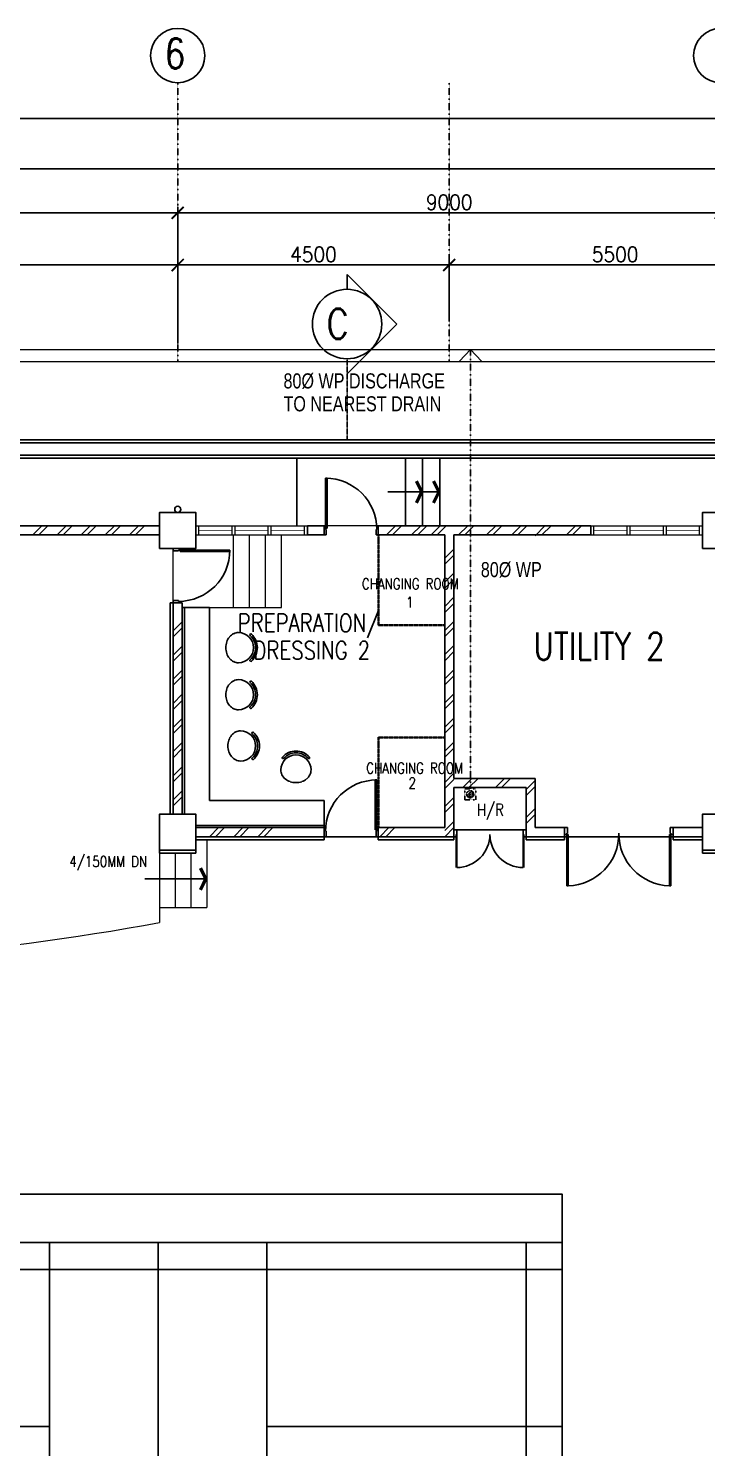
# Model space of a CAD drawing. Header units: inches. Extents: x 3 to 80340, y 5 to 56379.
# Drawn here: x 40060 to 51301, y 31995 to 55515 of the extents above; entities that cross this region are included whole.
import ezdxf

# ---------------------------------------------------------------- set-up
doc = ezdxf.new("R2010")
doc.units = ezdxf.units.IN
doc.header["$MEASUREMENT"] = 0
for name, pattern in [('CENTER', [2, 1.25, -0.25, 0.25, -0.25]), ('DASHDOT', [1, 0.5, -0.25, 0, -0.25]), ('HIDDEN', [0.375, 0.25, -0.125])]:
    doc.linetypes.add(name, pattern=pattern)
doc.layers.get('DEFPOINTS').update_dxf_attribs({"color": 8})
for name, color, linetype in [('-WP', 50, 'Continuous'), ('COL', 8, 'Continuous'), ('Dimension', 8, 'Continuous'), ('DR', 8, 'Continuous'), ('FURN', 8, 'Continuous'), ('FURN1', 7, 'Continuous'), ('GAME', 8, 'Continuous'), ('GRID', 8, 'DASHDOT'), ('LINE', 8, 'Continuous'), ('R25', 8, 'Continuous'), ('ROOF', 8, 'Continuous'), ('SO', 7, 'Continuous'), ('TEXT', 8, 'Continuous'), ('WALL', 8, 'Continuous'), ('WIN', 8, 'Continuous')]:
    doc.layers.add(name, color=color, linetype=linetype)
doc.layers.add('area', color=8, linetype='Continuous', lineweight=20)
doc.layers.add('glass clad', color=8, linetype='Continuous', lineweight=15)
doc.styles.add('E', font='ROMANS.SHX', dxfattribs={"width": 0.9})
doc.styles.add('ROMANS', font='swissk.ttf')
doc.dimstyles.new('LEADER', dxfattribs={"dimscale": 100, "dimtxt": 2, "dimasz": 2, "dimexe": 1, "dimexo": 1, "dimgap": 0.5, "dimtad": 0, "dimdec": 0, "dimzin": 0, "dimdsep": 46, "dimtxsty": 'ROMANS', "dimcen": 0, "dimdle": 1, "dimclrd": 1, "dimclre": 255, "dimadec": 0, "dimazin": 0, "dimtfac": 1, "dimtdec": 0, "dimtofl": 0, "dimtmove": 2, "dimatfit": 3, "dimfxl": 0, "dimtolj": 1, "dimtzin": 0, "dimarcsym": 0})

# ---------------------------------------------------------------- blocks, each defined once
blk = doc.blocks.new('D1800')
at = {"layer": 'R25'}
for p, q in [((37, 115), (37, 965)), ((62, 115), (62, 965)), ((1738, 115), (1738, 965)), ((1763, 115), (1763, 965)), ((0, 115), (37, 115)), ((62, 115), (37, 115)), ((37, 115), (37, 90)), ((37, 90), (50, 90)), ((50, 90), (50, 0)), ((1738, 115), (1763, 115)), ((1750, 90), (1750, 0)), ((1763, 90), (1750, 90)), ((1800, 115), (1763, 115)), ((1763, 115), (1763, 90))]:
    blk.add_line(p, q, dxfattribs=at)
for centre, start, end in [((35, 100), 359.3259, 88.2263), ((1765, 100), 91.7737, 180.6741)]:
    blk.add_arc(centre, 865, start, end, dxfattribs=at)
at = {"layer": 'WIN'}
for p, q in [((62, 965), (37, 965)), ((1738, 965), (1763, 965)), ((50, 0), (0, 0)), ((1750, 0), (1800, 0))]:
    blk.add_line(p, q, dxfattribs=at)
blk = doc.blocks.new('_ArchTick')
at = {"color": 0, "linetype": 'ByBlock', "const_width": 0.15}
blk.add_lwpolyline([(-0.5, -0.5), (0.5, 0.5)], dxfattribs=at)
blk = doc.blocks.new('*D84')
at = {"layer": 'DEFPOINTS', "color": 0}
for p in [(59185, 53189), (10535, 51698), (59185, 51698)]:
    blk.add_point(p, dxfattribs=at)
at = {"layer": 'Dimension', "color": 7, "lineweight": -2}
for p, q in [((10435, 53189), (59285, 53189)), ((10535, 51798), (10535, 53289)), ((59185, 51798), (59185, 53289))]:
    blk.add_line(p, q, dxfattribs=at)
at = {"layer": 'Dimension', "color": 7, "lineweight": -2, "xscale": 200, "yscale": 200, "zscale": 200, "rotation": 180}
blk.add_blockref('_ArchTick', (10535, 53189), dxfattribs=at)
at = {"layer": 'Dimension', "color": 7, "lineweight": -2, "xscale": 200, "yscale": 200, "zscale": 200}
blk.add_blockref('_ArchTick', (59185, 53189), dxfattribs=at)
at = {"layer": 'Dimension', "color": 7, "insert": (34860, 53364), "char_height": 250, "attachment_point": 5, "style": 'E'}
blk.add_mtext('\\A1;48650', dxfattribs=at)
blk = doc.blocks.new('*D88')
at = {"layer": 'DEFPOINTS', "color": 0}
for p in [(42535, 52459), (33535, 51558), (42535, 51558)]:
    blk.add_point(p, dxfattribs=at)
at = {"layer": 'Dimension', "color": 7, "lineweight": -2}
for p, q in [((33435, 52459), (42635, 52459)), ((33535, 51658), (33535, 52559)), ((42535, 51658), (42535, 52559))]:
    blk.add_line(p, q, dxfattribs=at)
at = {"layer": 'Dimension', "color": 7, "lineweight": -2, "xscale": 200, "yscale": 200, "zscale": 200, "rotation": 180}
blk.add_blockref('_ArchTick', (33535, 52459), dxfattribs=at)
at = {"layer": 'Dimension', "color": 7, "lineweight": -2, "xscale": 200, "yscale": 200, "zscale": 200}
blk.add_blockref('_ArchTick', (42535, 52459), dxfattribs=at)
at = {"layer": 'Dimension', "color": 7, "insert": (38035, 52634), "char_height": 250, "attachment_point": 5, "style": 'E'}
blk.add_mtext('\\A1;9000', dxfattribs=at)
blk = doc.blocks.new('*D89')
at = {"layer": 'DEFPOINTS', "color": 0}
for p in [(51535, 52459), (42535, 51558), (51535, 51558)]:
    blk.add_point(p, dxfattribs=at)
at = {"layer": 'Dimension', "color": 7, "lineweight": -2}
for p, q in [((42435, 52459), (51635, 52459)), ((42535, 51658), (42535, 52559)), ((51535, 51658), (51535, 52559))]:
    blk.add_line(p, q, dxfattribs=at)
at = {"layer": 'Dimension', "color": 7, "lineweight": -2, "xscale": 200, "yscale": 200, "zscale": 200, "rotation": 180}
blk.add_blockref('_ArchTick', (42535, 52459), dxfattribs=at)
at = {"layer": 'Dimension', "color": 7, "lineweight": -2, "xscale": 200, "yscale": 200, "zscale": 200}
blk.add_blockref('_ArchTick', (51535, 52459), dxfattribs=at)
at = {"layer": 'Dimension', "color": 7, "insert": (47035, 52634), "char_height": 250, "attachment_point": 5, "style": 'E'}
blk.add_mtext('\\A1;9000', dxfattribs=at)
blk = doc.blocks.new('DR900')
at = {"layer": 'DR'}
for p, q in [((25, 940), (50, 940)), ((25, 115), (25, 940)), ((50, 115), (50, 940)), ((0, 115), (25, 115)), ((0, 0), (38, 0)), ((50, 115), (25, 115)), ((25, 115), (25, 90)), ((25, 90), (38, 90)), ((38, 90), (38, 0)), ((862, 90), (875, 90)), ((862, 90), (862, 0)), ((862, 0), (900, 0)), ((875, 115), (900, 115)), ((875, 115), (875, 90))]:
    blk.add_line(p, q, dxfattribs=at)
blk.add_arc((25, 90), 850, 0, 90, dxfattribs=at)
blk = doc.blocks.new('D1200-1')
at = {"layer": 'DR'}
for p, q in [((0, 0), (0, -50)), ((0, -50), (77, -50)), ((77, -38), (115, -38)), ((77, -38), (77, -50)), ((77, -38), (627, -38)), ((77, -50), (627, -50)), ((115, 0), (115, -38)), ((0, -1200), (0, -1150)), ((0, -1150), (77, -1150)), ((77, -1150), (627, -1150)), ((77, -1162), (77, -1150)), ((77, -1162), (627, -1162)), ((77, -1162), (115, -1162)), ((115, -1200), (115, -1162))]:
    blk.add_line(p, q, dxfattribs=at)
for centre, start, end in [((77, -50), 270, 0), ((77, -1150), 0, 90)]:
    blk.add_arc(centre, 550, start, end, dxfattribs=at)
blk = doc.blocks.new('*D97')
at = {"layer": 'DEFPOINTS', "color": 0}
for p in [(52535, 51594), (47035, 50557), (52535, 50557)]:
    blk.add_point(p, dxfattribs=at)
at = {"layer": 'Dimension', "color": 7, "lineweight": -2}
for p, q in [((46935, 51594), (52635, 51594)), ((47035, 50657), (47035, 51694)), ((52535, 50657), (52535, 51694))]:
    blk.add_line(p, q, dxfattribs=at)
at = {"layer": 'Dimension', "color": 7, "lineweight": -2, "xscale": 200, "yscale": 200, "zscale": 200, "rotation": 180}
blk.add_blockref('_ArchTick', (47035, 51594), dxfattribs=at)
at = {"layer": 'Dimension', "color": 7, "lineweight": -2, "xscale": 200, "yscale": 200, "zscale": 200}
blk.add_blockref('_ArchTick', (52535, 51594), dxfattribs=at)
at = {"layer": 'Dimension', "color": 7, "insert": (49785, 51769), "char_height": 250, "attachment_point": 5, "style": 'E'}
blk.add_mtext('\\A1;5500', dxfattribs=at)
blk = doc.blocks.new('*D98')
at = {"layer": 'DEFPOINTS', "color": 0}
for p in [(42535, 51594), (42535, 50557), (47035, 50557)]:
    blk.add_point(p, dxfattribs=at)
at = {"layer": 'Dimension', "color": 7, "lineweight": -2}
for p, q in [((47135, 51594), (42435, 51594)), ((42535, 50657), (42535, 51694)), ((47035, 50657), (47035, 51694))]:
    blk.add_line(p, q, dxfattribs=at)
at = {"layer": 'Dimension', "color": 7, "lineweight": -2, "xscale": 200, "yscale": 200, "zscale": 200}
for p, rotation in [((42535, 51594), 179.9999999969644), ((47035, 51594), 359.9999999969644)]:
    blk.add_blockref('_ArchTick', p, dxfattribs=dict(at, rotation=rotation))
at = {"layer": 'Dimension', "color": 7, "insert": (44785, 51769), "char_height": 250, "attachment_point": 5, "rotation": 360, "style": 'E'}
blk.add_mtext('\\A1;4500', dxfattribs=at)
blk = doc.blocks.new('*D101')
at = {"layer": 'DEFPOINTS', "color": 0}
for p in [(65135, 54023), (4035, 49453), (65135, 49453)]:
    blk.add_point(p, dxfattribs=at)
at = {"layer": 'Dimension', "color": 7, "lineweight": -2}
for p, q in [((4035, 49553), (4035, 54123)), ((65135, 49553), (65135, 54123)), ((3935, 54023), (65235, 54023))]:
    blk.add_line(p, q, dxfattribs=at)
at = {"layer": 'Dimension', "color": 7, "lineweight": -2, "xscale": 200, "yscale": 200, "zscale": 200, "rotation": 180}
blk.add_blockref('_ArchTick', (4035, 54023), dxfattribs=at)
at = {"layer": 'Dimension', "color": 7, "lineweight": -2, "xscale": 200, "yscale": 200, "zscale": 200}
blk.add_blockref('_ArchTick', (65135, 54023), dxfattribs=at)
at = {"layer": 'Dimension', "color": 7, "insert": (34585, 54198), "char_height": 250, "attachment_point": 5, "style": 'E'}
blk.add_mtext('\\A1;61100', dxfattribs=at)
blk = doc.blocks.new('*D102')
at = {"layer": 'DEFPOINTS', "color": 0}
for p in [(42535, 51594), (24535, 50195), (42535, 50195)]:
    blk.add_point(p, dxfattribs=at)
at = {"layer": 'Dimension', "color": 7, "lineweight": -2}
for p, q in [((24435, 51594), (42635, 51594)), ((24535, 50295), (24535, 51694)), ((42535, 50295), (42535, 51694))]:
    blk.add_line(p, q, dxfattribs=at)
at = {"layer": 'Dimension', "color": 7, "lineweight": -2, "xscale": 200, "yscale": 200, "zscale": 200, "rotation": 180}
blk.add_blockref('_ArchTick', (24535, 51594), dxfattribs=at)
at = {"layer": 'Dimension', "color": 7, "lineweight": -2, "xscale": 200, "yscale": 200, "zscale": 200}
blk.add_blockref('_ArchTick', (42535, 51594), dxfattribs=at)
at = {"layer": 'Dimension', "color": 7, "insert": (33535, 51769), "char_height": 250, "attachment_point": 5, "style": 'E'}
blk.add_mtext('\\A1;18000', dxfattribs=at)
blk = doc.blocks.new('BC')
at = {"layer": 'GAME', "color": 124}
for p, q in [((0, -13400), (0, 0)), ((6100, 0), (0, 0)), ((450, -13400), (450, 0)), ((3050, 0), (3050, -4900)), ((5650, -13400), (5650, 0)), ((6100, -13400), (6100, 0)), ((6100, -600), (0, -600)), ((6100, -4900), (0, -4900)), ((6100, -6700), (0, -6700)), ((6100, -8500), (0, -8500)), ((3050, -13400), (3050, -8500)), ((6100, -12800), (0, -12800)), ((6100, -13400), (0, -13400))]:
    blk.add_line(p, q, dxfattribs=at)
blk = doc.blocks.new('S2')
at = {"layer": 'FURN1'}
for centre, radius, start, end in [((-314, 75), 175, 90, 116.3827), ((-314, 0), 250, 270, 90), ((-225, 0), 299, 160.9198, 180), ((-225, 0), 299, 180, 199.0802), ((-269, 15), 252, 140.136, 160.9198), ((-297, 39), 216, 116.3827, 140.136), ((-110, 212), 15, 48.1599, 228.1599), ((-300, 0), 270, 311.8401, 48.1599), ((-300, 0), 300, 311.8401, 48.1599), ((-269, -15), 252, 199.0802, 219.864), ((-297, -39), 216, 219.864, 243.6173), ((-314, -75), 175, 243.6173, 270), ((-110, -212), 15, 131.8401, 311.8401)]:
    blk.add_arc(centre, radius, start, end, dxfattribs=at)
blk = doc.blocks.new('CHAIR10')
at = {"layer": 'SO'}
blk.add_blockref('S2', (-218, 697), dxfattribs=at)

msp = doc.modelspace()

# ---------------------------------------------------------------- linework, layer by layer
at = {"layer": '-WP'}
for q in [(47204.7, 50002.2), (47568.3, 50002.2)]:
    msp.add_line((47386.5, 50194.7), q, dxfattribs=at)
at = {"layer": '-WP', "linetype": 'DASHDOT'}
for p, q in [((47386.5, 42910.6), (47386.5, 50194.7)), ((47296.5, 42730.6), (47296.5, 42910.6)), ((47296.5, 42910.6), (47476.5, 42910.6)), ((47327.2, 42801.5), (47404.4, 42878.7)), ((47340.3, 42780.7), (47425.2, 42865.6)), ((47360.5, 42767), (47438.9, 42845.3)), ((47390.4, 42762.9), (47443, 42815.5)), ((47476.5, 42730.6), (47476.5, 42910.6)), ((47296.5, 42730.6), (47476.5, 42730.6))]:
    msp.add_line(p, q, dxfattribs=at)
msp.add_circle((47383.4, 42822.5), 60, dxfattribs=at)
at = {"color": 8}
for p, q in [((44509.7, 47269.6), (44509.7, 48394.6)), ((46309.7, 47269.6), (46309.7, 48394.6)), ((46594.7, 47269.6), (46594.7, 48394.6)), ((46879.7, 47269.6), (46879.7, 48394.6)), ((46566.8, 47832.1), (46480.5, 48006.8)), ((46594.7, 47832.1), (46502.9, 48017.9)), ((46851.8, 47832.1), (46765.5, 48006.8)), ((46879.7, 47832.1), (46787.9, 48017.9)), ((46016.3, 47832.1), (46594.7, 47832.1)), ((46301.3, 47832.1), (46879.7, 47832.1)), ((46566.8, 47832.1), (46480.5, 47657.5)), ((46594.7, 47832.1), (46502.9, 47646.4)), ((46851.8, 47832.1), (46765.5, 47657.5)), ((46879.7, 47832.1), (46787.9, 47646.4)), ((42409.7, 45994.6), (42409.7, 42494.6)), ((42459.7, 45994.6), (42409.7, 45994.6)), ((44959.7, 42119.6), (44959.7, 42069.6)), ((44959.7, 42119.6), (45859.7, 42119.6)), ((45859.7, 42119.6), (45859.7, 42069.6)), ((47109.3, 42119.6), (47109.3, 42069.6)), ((48309.3, 42234.6), (47109.7, 42234.6)), ((48309.7, 42119.6), (48309.7, 42069.6)), ((48947, 42119.6), (48947, 42069.6)), ((48947, 42119.6), (50747, 42119.6)), ((50747, 42119.6), (50747, 42069.6)), ((42234.7, 41894.6), (42234.7, 41844.6)), ((42834.7, 42069.6), (44959.7, 42069.6)), ((42834.7, 41894.6), (42834.7, 41844.6)), ((45859.7, 42069.6), (47109.3, 42069.6)), ((48309.7, 42069.6), (48947, 42069.6)), ((50747, 42069.6), (51234.7, 42069.6)), ((51234.7, 41894.6), (51234.7, 41844.6)), ((42234.7, 41844.6), (42834.7, 41844.6)), ((51234.7, 41844.6), (51834.7, 41844.6)), ((41987.9, 41419.6), (43014.9, 41419.6)), ((42987, 41419.6), (42900.7, 41594.3)), ((42987, 41419.6), (42900.7, 41245)), ((43014.9, 41419.6), (42923.1, 41605.4)), ((43014.9, 41419.6), (42923.1, 41233.9))]:
    msp.add_line(p, q, dxfattribs=at)
msp.add_lwpolyline([(42234.7, 41894.6), (42834.7, 41894.6), (42834.7, 42494.6), (42234.7, 42494.6)], close=True, dxfattribs=at)
at = {"layer": 'area', "color": 8}
for p, q in [((7035, 50194.6), (61634.9, 50194.6)), ((7035, 49994.6), (61634.9, 49994.6)), ((43459.7, 45919.6), (43459.7, 47119.6)), ((43724.7, 45919.6), (43724.7, 47119.6)), ((43989.7, 45919.6), (43989.7, 47119.6)), ((44254.7, 45919.6), (44254.7, 47119.6)), ((45859.7, 47269.6), (44959.7, 47269.6)), ((42459.7, 46032.6), (42459.7, 46856.6)), ((42609.7, 45919.6), (44254.7, 45919.6)), ((42234.9, 41894.6), (42234.9, 40694.6)), ((43014.9, 42069.6), (43014.9, 40944.6)), ((42494.9, 41844.6), (42494.9, 40944.6)), ((42754.9, 41844.6), (42754.9, 40944.6)), ((42234.9, 40944.6), (43014.9, 40944.6))]:
    msp.add_line(p, q, dxfattribs=at)
msp.add_arc((33534.8, 89140.7), 49221.1, 259.81892, 280.18086, dxfattribs=at)
at = {"layer": 'COL', "color": 8}
for points in [[(42234.7, 46894.6), (42834.7, 46894.6), (42834.7, 47494.6), (42234.7, 47494.6)], [(51234.7, 46894.6), (51834.7, 46894.6), (51834.7, 47494.6), (51234.7, 47494.6)], [(51234.7, 41894.6), (51834.7, 41894.6), (51834.7, 42494.6), (51234.7, 42494.6)]]:
    msp.add_lwpolyline(points, close=True, dxfattribs=at)
at = {"layer": 'DR', "color": 8}
for p, q in [((53434.7, 48694.6), (13334.7, 48694.6)), ((53484.7, 48644.6), (13384.7, 48644.6)), ((53484.7, 48444.6), (13584.7, 48444.6)), ((53434.7, 48394.6), (13634.7, 48394.6)), ((40284.7, 47269.6), (40134.7, 47119.6)), ((40384.7, 47269.6), (40234.7, 47119.6)), ((40684.7, 47269.6), (40534.7, 47119.6)), ((40784.7, 47269.6), (40634.7, 47119.6)), ((41084.7, 47269.6), (40934.7, 47119.6)), ((41184.7, 47269.6), (41034.7, 47119.6)), ((41484.7, 47269.6), (41334.7, 47119.6)), ((41584.7, 47269.6), (41434.7, 47119.6)), ((41884.7, 47269.6), (41734.7, 47119.6)), ((41984.7, 47269.6), (41834.7, 47119.6)), ((46143, 47269.6), (45993, 47119.6)), ((46243, 47269.6), (46093, 47119.6)), ((46562.3, 47269.6), (46412.3, 47119.6)), ((46662.3, 47269.6), (46512.3, 47119.6)), ((46884.8, 47269.6), (46734.8, 47119.6)), ((46984.8, 47269.6), (46834.8, 47119.6)), ((47341.4, 47269.6), (47191.4, 47119.6)), ((47441.4, 47269.6), (47291.4, 47119.6)), ((47805.7, 47269.6), (47655.7, 47119.6)), ((47905.7, 47269.6), (47755.7, 47119.6)), ((48222.6, 47269.6), (48072.6, 47119.6)), ((48322.6, 47269.6), (48172.6, 47119.6)), ((48622.6, 47269.6), (48459.7, 47106.7)), ((48722.6, 47269.6), (48572.6, 47119.6)), ((49129.8, 47269.6), (48979.8, 47119.6)), ((49229.8, 47269.6), (49079.8, 47119.6)), ((47109.7, 46886.4), (46959.7, 46736.4)), ((47109.7, 46786.4), (46959.7, 46636.4)), ((47109.7, 46486.4), (46959.7, 46336.4)), ((47109.7, 46386.4), (46959.7, 46236.4)), ((47109.7, 46086.4), (46959.7, 45936.4)), ((47109.7, 45986.4), (46959.7, 45836.4)), ((42609.7, 45678.9), (42459.7, 45528.9)), ((47109.7, 45686.4), (46959.7, 45536.4)), ((42609.7, 45578.9), (42459.7, 45428.9)), ((47109.7, 45586.4), (46959.7, 45436.4)), ((42609.7, 45278.9), (42459.7, 45128.9)), ((42609.7, 45178.9), (42459.7, 45028.9)), ((47109.7, 45286.4), (46959.7, 45136.4)), ((47109.7, 45186.4), (46959.7, 45036.4)), ((42609.7, 44878.9), (42459.7, 44728.9)), ((42609.7, 44778.9), (42459.7, 44628.9)), ((47109.7, 44886.4), (46959.7, 44736.4)), ((47109.7, 44786.4), (46959.7, 44636.4)), ((42609.7, 44478.9), (42459.7, 44328.9)), ((47109.7, 44486.4), (46959.7, 44336.4)), ((42609.7, 44378.9), (42459.7, 44228.9)), ((47109.7, 44386.4), (46959.7, 44236.4)), ((42609.7, 44078.9), (42459.7, 43928.9)), ((47109.7, 44086.4), (46959.7, 43936.4)), ((47109.7, 43986.4), (46959.7, 43836.4)), ((42609.7, 43978.9), (42459.7, 43828.9)), ((42609.7, 43678.9), (42459.7, 43528.9)), ((42609.7, 43578.9), (42459.7, 43428.9)), ((47109.7, 43686.4), (46959.7, 43536.4)), ((47109.7, 43586.4), (46959.7, 43436.4)), ((42609.7, 43278.9), (42459.7, 43128.9)), ((42609.7, 43178.9), (42459.7, 43028.9)), ((47109.7, 43169.6), (46959.7, 43019.6)), ((47109.7, 43069.6), (46959.7, 42919.6)), ((47412.5, 43084.6), (47262.5, 42934.6)), ((47512.5, 43084.6), (47362.5, 42934.6)), ((47949.8, 43084.6), (47799.8, 42934.6)), ((48049.8, 43084.6), (47899.8, 42934.6)), ((48459.3, 43051.1), (48309.3, 42901.1)), ((42609.7, 42878.9), (42459.7, 42728.9)), ((48459.3, 42951.1), (48309.3, 42801.1)), ((42609.7, 42778.9), (42459.7, 42628.9)), ((47109.7, 42769.6), (46959.7, 42619.6)), ((47109.7, 42669.6), (46959.7, 42519.6)), ((48459.3, 42586.4), (48309.3, 42436.4)), ((47109.7, 42369.6), (46959.7, 42219.6)), ((48459.3, 42486.4), (48309.3, 42336.4)), ((43212.6, 42269.6), (43062.6, 42119.6)), ((43312.6, 42269.6), (43162.6, 42119.6)), ((43612.6, 42269.6), (43462.6, 42119.6)), ((43712.6, 42269.6), (43562.6, 42119.6)), ((44012.6, 42269.6), (43862.6, 42119.6)), ((44112.6, 42269.6), (43962.6, 42119.6)), ((46033.4, 42269.6), (45883.4, 42119.6)), ((46133.4, 42269.6), (45983.4, 42119.6)), ((47109.7, 42269.6), (46959.7, 42119.6))]:
    msp.add_line(p, q, dxfattribs=at)
at = {"layer": 'FURN', "color": 8, "linetype": 'HIDDEN'}
for p, q in [((45859.7, 47119.6), (45859.7, 45619.6)), ((45869.7, 47119.6), (45869.7, 45619.6)), ((45859.7, 45629.6), (46959.7, 45629.6)), ((45859.7, 45619.6), (46959.7, 45619.6)), ((45859.7, 42269.6), (45859.7, 43769.6)), ((45859.7, 43769.6), (46959.7, 43769.6)), ((45859.7, 43759.6), (46959.7, 43759.6)), ((45869.7, 42269.6), (45869.7, 43769.6))]:
    msp.add_line(p, q, dxfattribs=at)
at = {"layer": 'FURN', "color": 8}
for p, q in [((43059.7, 45919.6), (42609.7, 45919.6)), ((43059.7, 42719.6), (43059.7, 45919.6)), ((44959.7, 42719.6), (43059.7, 42719.6)), ((44959.7, 42269.6), (44959.7, 42719.6))]:
    msp.add_line(p, q, dxfattribs=at)
at = {"layer": 'GAME', "color": 8, "linetype": 'Continuous'}
msp.add_lwpolyline([(20909.7, 36194.6), (48909.7, 36194.6), (48909.7, 21194.6), (20909.7, 21194.6)], close=True, dxfattribs=at)
at = {"layer": 'glass clad', "color": 8}
for p, q in [((42834.7, 47269.6), (44684.7, 47269.6)), ((42834.7, 47119.6), (44684.7, 47119.6)), ((42884.7, 47119.6), (42884.7, 47269.6)), ((43434.7, 47119.6), (43434.7, 47269.6)), ((43484.7, 47119.6), (43484.7, 47269.6)), ((44034.7, 47119.6), (44034.7, 47269.6)), ((44034.7, 47119.6), (44034.7, 47269.6)), ((44084.7, 47119.6), (44084.7, 47269.6)), ((44634.7, 47119.6), (44634.7, 47269.6)), ((49384.7, 47269.6), (51234.7, 47269.6)), ((49384.7, 47119.6), (51234.7, 47119.6)), ((49434.7, 47119.6), (49434.7, 47269.6)), ((49984.7, 47119.6), (49984.7, 47269.6)), ((50034.7, 47119.6), (50034.7, 47269.6)), ((50584.7, 47119.6), (50584.7, 47269.6)), ((50584.7, 47119.6), (50584.7, 47269.6)), ((50634.7, 47119.6), (50634.7, 47269.6)), ((51184.7, 47119.6), (51184.7, 47269.6))]:
    msp.add_line(p, q, dxfattribs=at)
at = {"layer": 'glass clad', "color": 8, "const_width": 10}
for points in [[(42884.7, 47194.6), (43434.7, 47194.6)], [(43484.7, 47194.6), (44034.7, 47194.6)], [(44084.7, 47194.6), (44634.7, 47194.6)], [(49434.7, 47194.6), (49984.7, 47194.6)], [(50034.7, 47194.6), (50584.7, 47194.6)], [(50634.7, 47194.6), (51184.7, 47194.6)]]:
    msp.add_lwpolyline(points, dxfattribs=at)
at = {"layer": 'GRID', "color": 8}
for p, q in [((42534.7, 54615.4), (42534.7, 49994.6)), ((47034.7, 54615.4), (47034.7, 49994.6))]:
    msp.add_line(p, q, dxfattribs=at)
at = {"layer": 'LINE', "color": 8, "linetype": 'CENTER'}
msp.add_line((45341.4, 50041), (45341.4, 48694.6), dxfattribs=at)
at = {"layer": 'ROOF', "color": 8}
for centre in [(42534.7, 55065.4), (51534.7, 55065.4)]:
    msp.add_circle(centre, 450, dxfattribs=at)
at = {"layer": 'TEXT', "color": 8}
for p, q in [((45341.4, 51437.9), (46165.9, 50613.4)), ((45341.4, 51437.9), (45341.4, 51191)), ((45341.4, 49788.8), (46165.9, 50613.4))]:
    msp.add_line(p, q, dxfattribs=at)
msp.add_circle((45341.4, 50616), 575, dxfattribs=at)
at = {"layer": 'WALL', "color": 8}
for p, q in [((33834.9, 47269.6), (42234.7, 47269.6)), ((33834.9, 47119.6), (42234.7, 47119.6)), ((44684.7, 47269.6), (44959.7, 47269.6)), ((44684.7, 47269.6), (44684.7, 47119.6)), ((44684.7, 47119.6), (44959.7, 47119.6)), ((44959.7, 47119.6), (44959.7, 47269.6)), ((45859.7, 47269.6), (49384.7, 47269.6)), ((45859.7, 47119.6), (45859.7, 47269.6)), ((45859.7, 47119.6), (46959.7, 47119.6)), ((46959.7, 47119.6), (46959.7, 42269.6)), ((47109.7, 47119.6), (47109.7, 43084.6)), ((47109.7, 47119.6), (49384.7, 47119.6)), ((49384.7, 47119.6), (49384.7, 47269.6)), ((42459.7, 45994.6), (42459.7, 42494.6)), ((42459.7, 45994.6), (42609.7, 45994.6)), ((42609.7, 45994.6), (42609.7, 42494.6)), ((48459.3, 43084.6), (48459.3, 42269.6)), ((47109.7, 42934.6), (47109.7, 42119.6)), ((48309.3, 42934.6), (48309.3, 42119.6)), ((42834.7, 42269.6), (44959.7, 42269.6)), ((42834.7, 42119.6), (44959.7, 42119.6)), ((44959.7, 42119.6), (44959.7, 42269.6)), ((45859.7, 42119.6), (45859.7, 42269.6)), ((45859.7, 42269.6), (46959.7, 42269.6)), ((45859.7, 42119.6), (47109.7, 42119.6)), ((48309.3, 42119.6), (48947, 42119.6)), ((48459.3, 42269.6), (48947, 42269.6)), ((48947, 42119.6), (48947, 42269.6)), ((50747, 42119.6), (50747, 42269.6)), ((50747, 42269.6), (51234.7, 42269.6)), ((50747, 42119.6), (51234.7, 42119.6))]:
    msp.add_line(p, q, dxfattribs=at)
at = {"layer": 'WALL', "color": 8, "linetype": 'ByBlock'}
for p, q in [((48459.3, 43084.6), (47109.7, 43084.6)), ((48309.3, 42934.6), (47109.7, 42934.6))]:
    msp.add_line(p, q, dxfattribs=at)
at = {"layer": 'WALL', "color": 8}
for points in [[(42609.7, 42494.6), (42609.7, 45919.6), (42647.7, 45919.6), (42647.7, 42494.6)], [(42834.7, 42307.6), (44959.7, 42307.6), (44959.7, 42269.6), (42834.7, 42269.6)]]:
    msp.add_lwpolyline(points, close=True, dxfattribs=at)
at = {"layer": 'WIN', "color": 8}
msp.add_circle((42534.7, 47544.6), 50, dxfattribs=at)

# ---------------------------------------------------------------- block references
at = {"color": 8}
msp.add_blockref('DR900', (44959.7, 47119.6), dxfattribs=at)
for name, p, rotation in [('DR900', (42459.7, 46894.6), 270), ('D1800', (50747, 42269.6), 180)]:
    msp.add_blockref(name, p, dxfattribs=dict(at, rotation=rotation))
at = {"color": 8, "xscale": -1}
msp.add_blockref('DR900', (45859.7, 42119.6), dxfattribs=at)
at = {"color": 8, "xscale": -1, "rotation": 90}
msp.add_blockref('D1200-1', (47109.7, 42234.6), dxfattribs=at)
at = {"layer": 'FURN', "color": 8, "linetype": 'Continuous'}
for p in [(44073.5, 44555.1), (44073.5, 43774.9), (44107.9, 42926.6)]:
    msp.add_blockref('CHAIR10', p, dxfattribs=at)
at = {"layer": 'FURN', "color": 8, "linetype": 'Continuous', "xscale": -1, "rotation": 270}
msp.add_blockref('CHAIR10', (43797.9, 43756.8), dxfattribs=at)
at = {"layer": 'GAME', "color": 8, "lineweight": 15, "xscale": -1, "rotation": 90}
msp.add_blockref('BC', (35509.7, 35394.6), dxfattribs=at)

# ---------------------------------------------------------------- texts
at = {"layer": '-WP', "width": 0.8}
for s, p in [('80%%c WP DISCHARGE ', (44288.5, 49548.4)), ('TO NEAREST DRAIN', (44288.5, 49168.8)), ('80%%c WP', (47558.9, 46421))]:
    msp.add_text(s, height=250, dxfattribs=at).set_placement(p)
at = {"color": 8, "style": 'E', "width": 0.8}
msp.add_text('6', height=500, dxfattribs=at).set_placement((42316.8, 54848.6))
at = {"layer": 'TEXT', "color": 8, "style": 'E', "width": 0.8}
for s, height, p in [('C', 500, (45005.5, 50368.9)), ('CHANGING ROOM', 180, (45587, 46219.3)), ('PREPARATION/', 300, (43529.6, 45512.5)), ('1', 180, (46319.9, 45916.9)), ('UTILITY 2', 450, (48431.4, 45051.3)), ('DRESSING 2', 300, (43790, 45058.8)), ('CHANGING ROOM', 180, (45659, 43165.5)), ('2', 180, (46360.9, 42920.6)), ('H/R', 200, (47494.8, 42466.1)), ('4/150MM DN', 180, (40736.9, 41618.1))]:
    msp.add_text(s, height=height, dxfattribs=at).set_placement(p)

# ---------------------------------------------------------------- dimensions: what is measured, and where the dimension line sits
at = {"layer": 'Dimension', "color": 8}
for p1, p2, distance, picture, middle in [((4035, 49453.3), (65134.9, 49453.3), 4569.6, '*D101', (34584.9, 54197.9)), ((10534.9, 51698), (59184.7, 51698), 1491.4, '*D84', (34859.8, 53364.3)), ((33534.7, 51558), (42534.7, 51558), 901.1, '*D88', (38034.7, 52634.1)), ((42534.7, 51558), (51534.7, 51558), 901.1, '*D89', (47034.7, 52634.1)), ((24534.7, 50194.6), (42534.7, 50194.6), 1399.4, '*D102', (33534.7, 51769)), ((47034.7, 50557.4), (42534.7, 50557.4), -1036.6, '*D98', (44784.7, 51769)), ((47034.7, 50557.4), (52534.7, 50557.4), 1036.6, '*D97', (49784.7, 51769))]:
    dim = msp.add_aligned_dim(p1=p1, p2=p2, distance=distance, dimstyle='LEADER', override={"dimtxt": 2.5, "dimtad": 1, "dimtxsty": 'E', "dimblk": 'ArchTick', "dimclrd": 7, "dimclre": 7, "dimclrt": 7, "dimtofl": 1}, dxfattribs=at)
    dim.commit()
    dim.dimension.update_dxf_attribs({"geometry": picture, "text_midpoint": middle})

doc.saveas('drawing.dxf')
